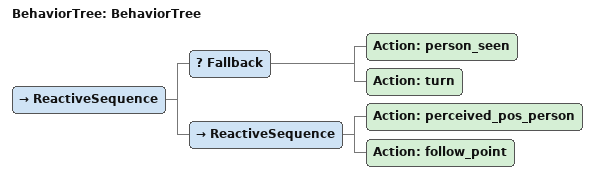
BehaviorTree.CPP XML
<?xml version="1.0"?>
<root main_tree_to_execute="BehaviorTree">
    <BehaviorTree ID="BehaviorTree">
        <ReactiveSequence>
            <Fallback>
                <Action ID="person_seen"/>
                <Action ID="turn"/>
            </Fallback>
            <ReactiveSequence>
                <Action ID="perceived_pos_person"/>
                <Action ID="follow_point"/>
            </ReactiveSequence>
        </ReactiveSequence>
    </BehaviorTree>
</root>
